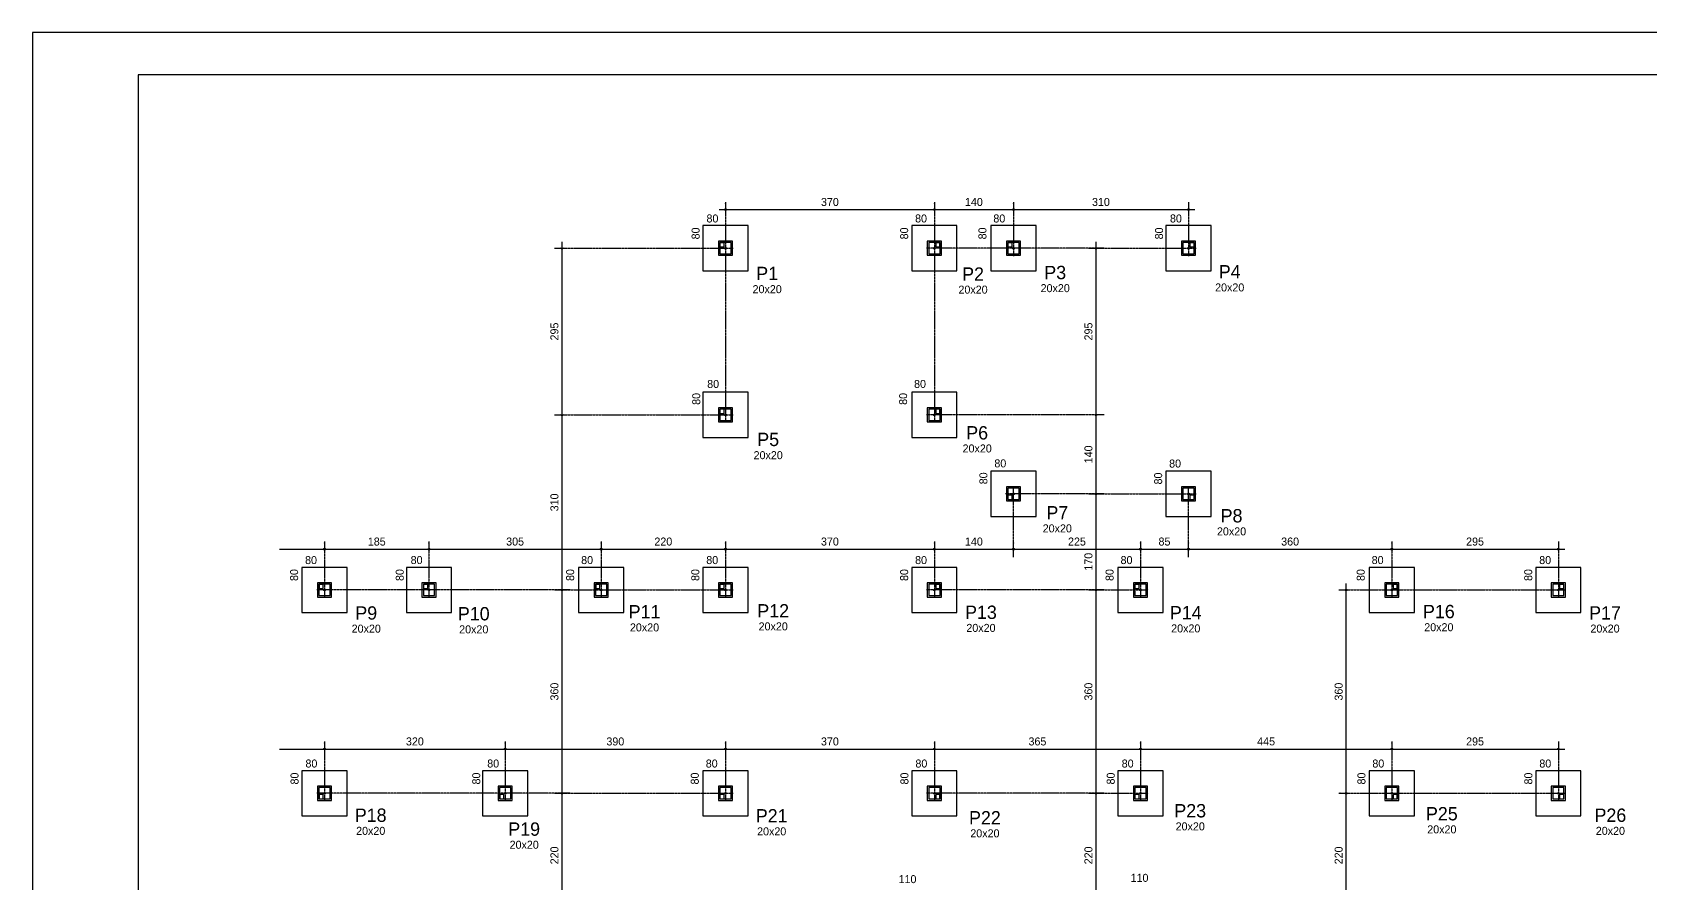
# Model space of a CAD drawing. Extents: x -8959 to 10104, y 7473 to 11928.
# Drawn here: x 5649 to 8515, y 9116 to 10623 of the extents above; entities that cross this region are included whole.
import ezdxf
from ezdxf.enums import TextEntityAlignment as Align

# ---------------------------------------------------------------- set-up
doc = ezdxf.new("R2010")
doc.units = 0
doc.header["$LTSCALE"] = 10
doc.header["$MEASUREMENT"] = 0
doc.linetypes.add('LT0', pattern=[0])
doc.linetypes.add('LT3', pattern=[0.264, 0.12, -0.048, 0.048, -0.048])
for name, color, linetype in [('COT-T', 1, 'LT0'), ('FUN-T', 8, 'LT0'), ('PIL-L', 2, 'LT0'), ('PIL-T', 4, 'LT0'), ('VIG-L', 7, 'LT0'), ('VIG-T', 8, 'LT0')]:
    doc.layers.add(name, color=color, linetype=linetype)

msp = doc.modelspace()

# ---------------------------------------------------------------- linework, layer by layer
at = {"layer": 'COT-T', "linetype": 'LT3'}
for p, q in [((6876.8, 10323.1), (6876.8, 10227.5)), ((6876.8, 10323.1), (6876.8, 9932.5)), ((7246.8, 10323.1), (7246.8, 10227.5)), ((7246.8, 10323.1), (7246.8, 9932.5)), ((7386.8, 10323.1), (7386.8, 10227.5)), ((7696.8, 10323.1), (7696.8, 10227.5)), ((6574.1, 10241.3), (6890.7, 10241.3)), ((7547.5, 10241.3), (7232.9, 10241.3)), ((7547.5, 10241.3), (7372.9, 10241.3)), ((7519.8, 10241.3), (7710.7, 10241.3)), ((6574.1, 9946.3), (6890.7, 9946.3)), ((7547.5, 9946.3), (7232.9, 9946.3)), ((7547.5, 9806.3), (7372.9, 9806.3)), ((7386.8, 9694.1), (7386.8, 9820.2)), ((7519.8, 9806.3), (7710.7, 9806.3)), ((7696.8, 9694.1), (7696.8, 9820.2)), ((6166.8, 9721.8), (6166.8, 9622.5)), ((6351.8, 9721.8), (6351.8, 9622.5)), ((6656.8, 9721.8), (6656.8, 9622.5)), ((6876.8, 9721.8), (6876.8, 9622.5)), ((7246.8, 9721.8), (7246.8, 9622.5)), ((7611.8, 9721.8), (7611.8, 9622.5)), ((8056.8, 9721.8), (8056.8, 9622.5)), ((8351.8, 9721.8), (8351.8, 9622.5)), ((6601.8, 9636.3), (6152.9, 9636.3)), ((6601.8, 9636.3), (6337.9, 9636.3)), ((6574.1, 9636.3), (6670.7, 9636.3)), ((6574.1, 9636.3), (6890.7, 9636.3)), ((7547.5, 9636.3), (7232.9, 9636.3)), ((7519.8, 9636.3), (7625.7, 9636.3)), ((7962.8, 9636.3), (8070.7, 9636.3)), ((7962.8, 9636.3), (8365.7, 9636.3)), ((6166.8, 9367.9), (6166.8, 9262.5)), ((6486.8, 9367.9), (6486.8, 9262.5)), ((6876.8, 9367.9), (6876.8, 9262.5)), ((7246.8, 9367.9), (7246.8, 9262.5)), ((7611.8, 9367.9), (7611.8, 9262.5)), ((8056.8, 9367.9), (8056.8, 9262.5)), ((8351.8, 9367.9), (8351.8, 9262.5)), ((6601.8, 9276.3), (6152.9, 9276.3)), ((6601.8, 9276.3), (6472.9, 9276.3)), ((6574.1, 9276.3), (6890.7, 9276.3)), ((7547.5, 9276.3), (7232.9, 9276.3)), ((7519.8, 9276.3), (7625.7, 9276.3)), ((7962.8, 9276.3), (8070.7, 9276.3)), ((7962.8, 9276.3), (8365.7, 9276.3))]:
    msp.add_line(p, q, dxfattribs=at)
at = {"layer": 'COT-T', "linetype": 'LT0'}
for p, q in [((6876.8, 10320.5), (6876.8, 10321)), ((6876.8, 10321), (6876.8, 10320.5)), ((7246.8, 10320.5), (7246.8, 10321)), ((7246.8, 10321), (7246.8, 10320.5)), ((7386.8, 10320.5), (7386.8, 10321)), ((7386.8, 10321), (7386.8, 10320.5)), ((7696.8, 10321), (7696.8, 10320.5)), ((6865.6, 10309.7), (7061.8, 10309.7)), ((7061.8, 10309.7), (7258.1, 10309.7)), ((7235.6, 10309.7), (7316.8, 10309.7)), ((7316.8, 10309.7), (7398.1, 10309.7)), ((7375.6, 10309.7), (7541.8, 10309.7)), ((7541.8, 10309.7), (7708.1, 10309.7)), ((6576.2, 10241.3), (6576.7, 10241.3)), ((6587.4, 10093.8), (6587.4, 10252.6)), ((7521.9, 10241.3), (7522.4, 10241.3)), ((7533.1, 10093.8), (7533.1, 10252.6)), ((6587.4, 9935.1), (6587.4, 10093.8)), ((7533.1, 9935.1), (7533.1, 10093.8)), ((6576.7, 9946.3), (6576.2, 9946.3)), ((6576.2, 9946.3), (6576.7, 9946.3)), ((6587.4, 9791.3), (6587.4, 9957.6)), ((7522.4, 9946.3), (7521.9, 9946.3)), ((7521.9, 9946.3), (7522.4, 9946.3)), ((7533.1, 9876.3), (7533.1, 9957.6)), ((7533.1, 9795.1), (7533.1, 9876.3)), ((7522.4, 9806.3), (7521.9, 9806.3)), ((7521.9, 9806.3), (7522.4, 9806.3)), ((7533.1, 9686.3), (7533.1, 9817.6)), ((6587.4, 9625.1), (6587.4, 9791.3)), ((6166.8, 9719.2), (6166.8, 9719.7)), ((6166.8, 9719.7), (6166.8, 9719.2)), ((6351.8, 9719.2), (6351.8, 9719.7)), ((6351.8, 9719.7), (6351.8, 9719.2)), ((6656.8, 9719.2), (6656.8, 9719.7)), ((6656.8, 9719.7), (6656.8, 9719.2)), ((6876.8, 9719.2), (6876.8, 9719.7)), ((6876.8, 9719.7), (6876.8, 9719.2)), ((7246.8, 9719.2), (7246.8, 9719.7)), ((7246.8, 9719.7), (7246.8, 9719.2)), ((7386.8, 9719.2), (7386.8, 9719.7)), ((7386.8, 9719.7), (7386.8, 9719.2)), ((7611.8, 9719.2), (7611.8, 9719.7)), ((7611.8, 9719.7), (7611.8, 9719.2)), ((7696.8, 9719.2), (7696.8, 9719.7)), ((7696.8, 9719.7), (7696.8, 9719.2)), ((8056.8, 9719.2), (8056.8, 9719.7)), ((8056.8, 9719.7), (8056.8, 9719.2)), ((8351.8, 9719.7), (8351.8, 9719.2)), ((6086.8, 9708.5), (6178.1, 9708.5)), ((6155.6, 9708.5), (6259.3, 9708.5)), ((6259.3, 9708.5), (6363.1, 9708.5)), ((6340.6, 9708.5), (6504.3, 9708.5)), ((6504.3, 9708.5), (6668.1, 9708.5)), ((6645.6, 9708.5), (6766.8, 9708.5)), ((6766.8, 9708.5), (6888.1, 9708.5)), ((6865.6, 9708.5), (7061.8, 9708.5)), ((7061.8, 9708.5), (7258.1, 9708.5)), ((7235.6, 9708.5), (7316.8, 9708.5)), ((7316.8, 9708.5), (7398.1, 9708.5)), ((7375.6, 9708.5), (7499.3, 9708.5)), ((7499.3, 9708.5), (7623.1, 9708.5)), ((7600.6, 9708.5), (7654.3, 9708.5)), ((7654.3, 9708.5), (7708.1, 9708.5)), ((7685.6, 9708.5), (7876.8, 9708.5)), ((7876.8, 9708.5), (8068.1, 9708.5)), ((8045.6, 9708.5), (8204.3, 9708.5)), ((8204.3, 9708.5), (8363.1, 9708.5)), ((7533.1, 9625.1), (7533.1, 9686.3)), ((6576.7, 9636.3), (6576.2, 9636.3)), ((6576.2, 9636.3), (6576.7, 9636.3)), ((6587.4, 9456.3), (6587.4, 9647.6)), ((7522.4, 9636.3), (7521.9, 9636.3)), ((7521.9, 9636.3), (7522.4, 9636.3)), ((7533.1, 9456.3), (7533.1, 9647.6)), ((7964.9, 9636.3), (7965.4, 9636.3)), ((7976.2, 9456.3), (7976.2, 9647.6)), ((6587.4, 9265.1), (6587.4, 9456.3)), ((7533.1, 9265.1), (7533.1, 9456.3)), ((7976.2, 9265.1), (7976.2, 9456.3)), ((6086.8, 9354.6), (6178.1, 9354.6)), ((6155.6, 9354.6), (6326.8, 9354.6)), ((6166.8, 9365.3), (6166.8, 9365.8)), ((6166.8, 9365.8), (6166.8, 9365.3)), ((6326.8, 9354.6), (6498.1, 9354.6)), ((6475.6, 9354.6), (6681.8, 9354.6)), ((6486.8, 9365.3), (6486.8, 9365.8)), ((6486.8, 9365.8), (6486.8, 9365.3)), ((6681.8, 9354.6), (6888.1, 9354.6)), ((6865.6, 9354.6), (7061.8, 9354.6)), ((6876.8, 9365.3), (6876.8, 9365.8)), ((6876.8, 9365.8), (6876.8, 9365.3)), ((7061.8, 9354.6), (7258.1, 9354.6)), ((7235.6, 9354.6), (7429.3, 9354.6)), ((7246.8, 9365.3), (7246.8, 9365.8)), ((7246.8, 9365.8), (7246.8, 9365.3)), ((7429.3, 9354.6), (7623.1, 9354.6)), ((7600.6, 9354.6), (7834.3, 9354.6)), ((7611.8, 9365.3), (7611.8, 9365.8)), ((7611.8, 9365.8), (7611.8, 9365.3)), ((7834.3, 9354.6), (8068.1, 9354.6)), ((8045.6, 9354.6), (8204.3, 9354.6)), ((8056.8, 9365.3), (8056.8, 9365.8)), ((8056.8, 9365.8), (8056.8, 9365.3)), ((8204.3, 9354.6), (8363.1, 9354.6)), ((8351.8, 9365.8), (8351.8, 9365.3)), ((6587.4, 9166.3), (6587.4, 9287.6)), ((7533.1, 9166.3), (7533.1, 9287.6)), ((7976.2, 9166.3), (7976.2, 9287.6)), ((6576.7, 9276.3), (6576.2, 9276.3)), ((6576.2, 9276.3), (6576.7, 9276.3)), ((7522.4, 9276.3), (7521.9, 9276.3)), ((7521.9, 9276.3), (7522.4, 9276.3)), ((7965.4, 9276.3), (7964.9, 9276.3)), ((7964.9, 9276.3), (7965.4, 9276.3)), ((6587.4, 9045.1), (6587.4, 9166.3)), ((7533.1, 9045.1), (7533.1, 9166.3)), ((7976.2, 9045.1), (7976.2, 9166.3))]:
    msp.add_line(p, q, dxfattribs=at)
at = {"layer": 'COT-T'}
for centre in [(6876.8, 10309.7), (6876.8, 10309.7), (7246.8, 10309.7), (7246.8, 10309.7), (7386.8, 10309.7), (7386.8, 10309.7), (7696.8, 10309.7), (6587.4, 10241.3), (6876.8, 10241.3), (6876.8, 10241.3), (7246.8, 10241.3), (7246.8, 10241.3), (7386.8, 10241.3), (7386.8, 10241.3), (7533.1, 10241.3), (7696.8, 10241.3), (7696.8, 10241.3), (6587.4, 9946.3), (6587.4, 9946.3), (6876.8, 9946.3), (6876.8, 9946.3), (7246.8, 9946.3), (7246.8, 9946.3), (7533.1, 9946.3), (7533.1, 9946.3), (7386.8, 9806.3), (7386.8, 9806.3), (7533.1, 9806.3), (7533.1, 9806.3), (7696.8, 9806.3), (7696.8, 9806.3), (6166.8, 9708.5), (6166.8, 9708.5), (6351.8, 9708.5), (6351.8, 9708.5), (6656.8, 9708.5), (6656.8, 9708.5), (6876.8, 9708.5), (6876.8, 9708.5), (7246.8, 9708.5), (7246.8, 9708.5), (7386.8, 9708.5), (7386.8, 9708.5), (7611.8, 9708.5), (7611.8, 9708.5), (7696.8, 9708.5), (7696.8, 9708.5), (8056.8, 9708.5), (8056.8, 9708.5), (8351.8, 9708.5), (6166.8, 9636.3), (6166.8, 9636.3), (6351.8, 9636.3), (6351.8, 9636.3), (6587.4, 9636.3), (6587.4, 9636.3), (6656.8, 9636.3), (6656.8, 9636.3), (6876.8, 9636.3), (6876.8, 9636.3), (7246.8, 9636.3), (7246.8, 9636.3), (7533.1, 9636.3), (7533.1, 9636.3), (7611.8, 9636.3), (7611.8, 9636.3), (7976.2, 9636.3), (8056.8, 9636.3), (8056.8, 9636.3), (8351.8, 9636.3), (8351.8, 9636.3), (6166.8, 9354.6), (6166.8, 9354.6), (6486.8, 9354.6), (6486.8, 9354.6), (6876.8, 9354.6), (6876.8, 9354.6), (7246.8, 9354.6), (7246.8, 9354.6), (7611.8, 9354.6), (7611.8, 9354.6), (8056.8, 9354.6), (8056.8, 9354.6), (8351.8, 9354.6), (6166.8, 9276.3), (6166.8, 9276.3), (6486.8, 9276.3), (6486.8, 9276.3), (6587.4, 9276.3), (6587.4, 9276.3), (6876.8, 9276.3), (6876.8, 9276.3), (7246.8, 9276.3), (7246.8, 9276.3), (7533.1, 9276.3), (7533.1, 9276.3), (7611.8, 9276.3), (7611.8, 9276.3), (7976.2, 9276.3), (7976.2, 9276.3), (8056.8, 9276.3), (8056.8, 9276.3), (8351.8, 9276.3), (8351.8, 9276.3)]:
    msp.add_circle(centre, 1.5, dxfattribs=at)
at = {"layer": 'FUN-T', "linetype": 'LT0'}
for p, q in [((6916.8, 10281.3), (6836.8, 10281.3)), ((6836.8, 10281.3), (6836.8, 10201.3)), ((6916.8, 10201.3), (6916.8, 10281.3)), ((7286.8, 10281.3), (7206.8, 10281.3)), ((7206.8, 10281.3), (7206.8, 10201.3)), ((7286.8, 10201.3), (7286.8, 10281.3)), ((7426.8, 10281.3), (7346.8, 10281.3)), ((7346.8, 10281.3), (7346.8, 10201.3)), ((7426.8, 10201.3), (7426.8, 10281.3)), ((7736.8, 10281.3), (7656.8, 10281.3)), ((7656.8, 10281.3), (7656.8, 10201.3)), ((7736.8, 10201.3), (7736.8, 10281.3)), ((6889.3, 10253.8), (6864.3, 10253.8)), ((6864.3, 10253.8), (6864.3, 10228.8)), ((6889.3, 10228.8), (6889.3, 10253.8)), ((7259.3, 10253.8), (7234.3, 10253.8)), ((7234.3, 10253.8), (7234.3, 10228.8)), ((7259.3, 10228.8), (7259.3, 10253.8)), ((7399.3, 10253.8), (7374.3, 10253.8)), ((7374.3, 10253.8), (7374.3, 10228.8)), ((7399.3, 10228.8), (7399.3, 10253.8)), ((7709.3, 10253.8), (7684.3, 10253.8)), ((7684.3, 10253.8), (7684.3, 10228.8)), ((7709.3, 10228.8), (7709.3, 10253.8)), ((6864.3, 10228.8), (6889.3, 10228.8)), ((7234.3, 10228.8), (7259.3, 10228.8)), ((7374.3, 10228.8), (7399.3, 10228.8)), ((7684.3, 10228.8), (7709.3, 10228.8)), ((6836.8, 10201.3), (6916.8, 10201.3)), ((7206.8, 10201.3), (7286.8, 10201.3)), ((7346.8, 10201.3), (7426.8, 10201.3)), ((7656.8, 10201.3), (7736.8, 10201.3)), ((6916.8, 9986.3), (6836.8, 9986.3)), ((6836.8, 9986.3), (6836.8, 9906.3)), ((6916.8, 9906.3), (6916.8, 9986.3)), ((7286.8, 9986.3), (7206.8, 9986.3)), ((7206.8, 9986.3), (7206.8, 9906.3)), ((7286.8, 9906.3), (7286.8, 9986.3)), ((6889.3, 9958.8), (6864.3, 9958.8)), ((6864.3, 9958.8), (6864.3, 9933.8)), ((6889.3, 9933.8), (6889.3, 9958.8)), ((7259.3, 9958.8), (7234.3, 9958.8)), ((7234.3, 9958.8), (7234.3, 9933.8)), ((7259.3, 9933.8), (7259.3, 9958.8)), ((6864.3, 9933.8), (6889.3, 9933.8)), ((7234.3, 9933.8), (7259.3, 9933.8)), ((6836.8, 9906.3), (6916.8, 9906.3)), ((7206.8, 9906.3), (7286.8, 9906.3)), ((7426.8, 9846.3), (7346.8, 9846.3)), ((7346.8, 9846.3), (7346.8, 9766.3)), ((7426.8, 9766.3), (7426.8, 9846.3)), ((7736.8, 9846.3), (7656.8, 9846.3)), ((7656.8, 9846.3), (7656.8, 9766.3)), ((7736.8, 9766.3), (7736.8, 9846.3)), ((7399.3, 9818.8), (7374.3, 9818.8)), ((7374.3, 9818.8), (7374.3, 9793.8)), ((7399.3, 9793.8), (7399.3, 9818.8)), ((7709.3, 9818.8), (7684.3, 9818.8)), ((7684.3, 9818.8), (7684.3, 9793.8)), ((7709.3, 9793.8), (7709.3, 9818.8)), ((7374.3, 9793.8), (7399.3, 9793.8)), ((7684.3, 9793.8), (7709.3, 9793.8)), ((7346.8, 9766.3), (7426.8, 9766.3)), ((7656.8, 9766.3), (7736.8, 9766.3)), ((6206.8, 9676.3), (6126.8, 9676.3)), ((6126.8, 9676.3), (6126.8, 9596.3)), ((6206.8, 9596.3), (6206.8, 9676.3)), ((6391.8, 9676.3), (6311.8, 9676.3)), ((6311.8, 9676.3), (6311.8, 9596.3)), ((6391.8, 9596.3), (6391.8, 9676.3)), ((6696.8, 9676.3), (6616.8, 9676.3)), ((6616.8, 9676.3), (6616.8, 9596.3)), ((6696.8, 9596.3), (6696.8, 9676.3)), ((6916.8, 9676.3), (6836.8, 9676.3)), ((6836.8, 9676.3), (6836.8, 9596.3)), ((6916.8, 9596.3), (6916.8, 9676.3)), ((7286.8, 9676.3), (7206.8, 9676.3)), ((7206.8, 9676.3), (7206.8, 9596.3)), ((7286.8, 9596.3), (7286.8, 9676.3)), ((7651.8, 9676.3), (7571.8, 9676.3)), ((7571.8, 9676.3), (7571.8, 9596.3)), ((7651.8, 9596.3), (7651.8, 9676.3)), ((8096.8, 9676.3), (8016.8, 9676.3)), ((8016.8, 9676.3), (8016.8, 9596.3)), ((8096.8, 9596.3), (8096.8, 9676.3)), ((8391.8, 9676.3), (8311.8, 9676.3)), ((8311.8, 9676.3), (8311.8, 9596.3)), ((8391.8, 9596.3), (8391.8, 9676.3)), ((6179.3, 9648.8), (6154.3, 9648.8)), ((6154.3, 9648.8), (6154.3, 9623.8)), ((6179.3, 9623.8), (6179.3, 9648.8)), ((6364.3, 9648.8), (6339.3, 9648.8)), ((6339.3, 9648.8), (6339.3, 9623.8)), ((6364.3, 9623.8), (6364.3, 9648.8)), ((6669.3, 9648.8), (6644.3, 9648.8)), ((6644.3, 9648.8), (6644.3, 9623.8)), ((6669.3, 9623.8), (6669.3, 9648.8)), ((6889.3, 9648.8), (6864.3, 9648.8)), ((6864.3, 9648.8), (6864.3, 9623.8)), ((6889.3, 9623.8), (6889.3, 9648.8)), ((7259.3, 9648.8), (7234.3, 9648.8)), ((7234.3, 9648.8), (7234.3, 9623.8)), ((7259.3, 9623.8), (7259.3, 9648.8)), ((7624.3, 9648.8), (7599.3, 9648.8)), ((7599.3, 9648.8), (7599.3, 9623.8)), ((7624.3, 9623.8), (7624.3, 9648.8)), ((8069.3, 9648.8), (8044.3, 9648.8)), ((8044.3, 9648.8), (8044.3, 9623.8)), ((8069.3, 9623.8), (8069.3, 9648.8)), ((8364.3, 9648.8), (8339.3, 9648.8)), ((8339.3, 9648.8), (8339.3, 9623.8)), ((8364.3, 9623.8), (8364.3, 9648.8)), ((6154.3, 9623.8), (6179.3, 9623.8)), ((6339.3, 9623.8), (6364.3, 9623.8)), ((6644.3, 9623.8), (6669.3, 9623.8)), ((6864.3, 9623.8), (6889.3, 9623.8)), ((7234.3, 9623.8), (7259.3, 9623.8)), ((7599.3, 9623.8), (7624.3, 9623.8)), ((8044.3, 9623.8), (8069.3, 9623.8)), ((8339.3, 9623.8), (8364.3, 9623.8)), ((6126.8, 9596.3), (6206.8, 9596.3)), ((6311.8, 9596.3), (6391.8, 9596.3)), ((6616.8, 9596.3), (6696.8, 9596.3)), ((6836.8, 9596.3), (6916.8, 9596.3)), ((7206.8, 9596.3), (7286.8, 9596.3)), ((7571.8, 9596.3), (7651.8, 9596.3)), ((8016.8, 9596.3), (8096.8, 9596.3)), ((8311.8, 9596.3), (8391.8, 9596.3)), ((6206.8, 9316.3), (6126.8, 9316.3)), ((6126.8, 9316.3), (6126.8, 9236.3)), ((6206.8, 9236.3), (6206.8, 9316.3)), ((6526.8, 9316.3), (6446.8, 9316.3)), ((6446.8, 9316.3), (6446.8, 9236.3)), ((6526.8, 9236.3), (6526.8, 9316.3)), ((6916.8, 9316.3), (6836.8, 9316.3)), ((6836.8, 9316.3), (6836.8, 9236.3)), ((6916.8, 9236.3), (6916.8, 9316.3)), ((7286.8, 9316.3), (7206.8, 9316.3)), ((7206.8, 9316.3), (7206.8, 9236.3)), ((7286.8, 9236.3), (7286.8, 9316.3)), ((7651.8, 9316.3), (7571.8, 9316.3)), ((7571.8, 9316.3), (7571.8, 9236.3)), ((7651.8, 9236.3), (7651.8, 9316.3)), ((8096.8, 9316.3), (8016.8, 9316.3)), ((8016.8, 9316.3), (8016.8, 9236.3)), ((8096.8, 9236.3), (8096.8, 9316.3)), ((8391.8, 9316.3), (8311.8, 9316.3)), ((8311.8, 9316.3), (8311.8, 9236.3)), ((8391.8, 9236.3), (8391.8, 9316.3)), ((6179.3, 9288.8), (6154.3, 9288.8)), ((6154.3, 9288.8), (6154.3, 9263.8)), ((6179.3, 9263.8), (6179.3, 9288.8)), ((6499.3, 9288.8), (6474.3, 9288.8)), ((6474.3, 9288.8), (6474.3, 9263.8)), ((6499.3, 9263.8), (6499.3, 9288.8)), ((6889.3, 9288.8), (6864.3, 9288.8)), ((6864.3, 9288.8), (6864.3, 9263.8)), ((6889.3, 9263.8), (6889.3, 9288.8)), ((7259.3, 9288.8), (7234.3, 9288.8)), ((7234.3, 9288.8), (7234.3, 9263.8)), ((7259.3, 9263.8), (7259.3, 9288.8)), ((7624.3, 9288.8), (7599.3, 9288.8)), ((7599.3, 9288.8), (7599.3, 9263.8)), ((7624.3, 9263.8), (7624.3, 9288.8)), ((8069.3, 9288.8), (8044.3, 9288.8)), ((8044.3, 9288.8), (8044.3, 9263.8)), ((8069.3, 9263.8), (8069.3, 9288.8)), ((8364.3, 9288.8), (8339.3, 9288.8)), ((8339.3, 9288.8), (8339.3, 9263.8)), ((8364.3, 9263.8), (8364.3, 9288.8)), ((6154.3, 9263.8), (6179.3, 9263.8)), ((6474.3, 9263.8), (6499.3, 9263.8)), ((6864.3, 9263.8), (6889.3, 9263.8)), ((7234.3, 9263.8), (7259.3, 9263.8)), ((7599.3, 9263.8), (7624.3, 9263.8)), ((8044.3, 9263.8), (8069.3, 9263.8)), ((8339.3, 9263.8), (8364.3, 9263.8)), ((6126.8, 9236.3), (6206.8, 9236.3)), ((6446.8, 9236.3), (6526.8, 9236.3)), ((6836.8, 9236.3), (6916.8, 9236.3)), ((7206.8, 9236.3), (7286.8, 9236.3)), ((7571.8, 9236.3), (7651.8, 9236.3)), ((8016.8, 9236.3), (8096.8, 9236.3)), ((8311.8, 9236.3), (8391.8, 9236.3))]:
    msp.add_line(p, q, dxfattribs=at)
at = {"layer": 'PIL-T', "linetype": 'LT0'}
for p, q in [((6886.8, 10251.3), (6866.8, 10251.3)), ((6866.8, 10251.3), (6866.8, 10231.3)), ((6886.8, 10251.3), (6866.8, 10251.3)), ((6866.8, 10251.3), (6866.8, 10231.3)), ((6886.8, 10251.3), (6866.8, 10251.3)), ((6866.8, 10251.3), (6866.8, 10231.3)), ((6866.8, 10231.3), (6886.8, 10231.3)), ((6866.8, 10231.3), (6886.8, 10231.3)), ((6866.8, 10231.3), (6886.8, 10231.3)), ((6874.6, 10251.1), (6867.1, 10251.1)), ((6867.1, 10251.1), (6867.1, 10243.6)), ((6867.1, 10243.6), (6874.6, 10243.6)), ((6874.6, 10243.6), (6874.6, 10251.1)), ((6886.8, 10231.3), (6886.8, 10251.3)), ((6886.8, 10231.3), (6886.8, 10251.3)), ((6886.8, 10231.3), (6886.8, 10251.3)), ((7256.8, 10251.3), (7236.8, 10251.3)), ((7236.8, 10251.3), (7236.8, 10231.3)), ((7256.8, 10251.3), (7236.8, 10251.3)), ((7236.8, 10251.3), (7236.8, 10231.3)), ((7256.8, 10251.3), (7236.8, 10251.3)), ((7236.8, 10251.3), (7236.8, 10231.3)), ((7236.8, 10231.3), (7256.8, 10231.3)), ((7236.8, 10231.3), (7256.8, 10231.3)), ((7236.8, 10231.3), (7256.8, 10231.3)), ((7256.6, 10251.1), (7249.1, 10251.1)), ((7249.1, 10251.1), (7249.1, 10243.6)), ((7249.1, 10243.6), (7256.6, 10243.6)), ((7256.6, 10243.6), (7256.6, 10251.1)), ((7256.8, 10231.3), (7256.8, 10251.3)), ((7256.8, 10231.3), (7256.8, 10251.3)), ((7256.8, 10231.3), (7256.8, 10251.3)), ((7396.8, 10251.3), (7376.8, 10251.3)), ((7376.8, 10251.3), (7376.8, 10231.3)), ((7396.8, 10251.3), (7376.8, 10251.3)), ((7376.8, 10251.3), (7376.8, 10231.3)), ((7396.8, 10251.3), (7376.8, 10251.3)), ((7376.8, 10251.3), (7376.8, 10231.3)), ((7376.8, 10231.3), (7396.8, 10231.3)), ((7376.8, 10231.3), (7396.8, 10231.3)), ((7376.8, 10231.3), (7396.8, 10231.3)), ((7384.6, 10251.1), (7377.1, 10251.1)), ((7377.1, 10251.1), (7377.1, 10243.6)), ((7377.1, 10243.6), (7384.6, 10243.6)), ((7384.6, 10243.6), (7384.6, 10251.1)), ((7396.8, 10231.3), (7396.8, 10251.3)), ((7396.8, 10231.3), (7396.8, 10251.3)), ((7396.8, 10231.3), (7396.8, 10251.3)), ((7706.8, 10251.3), (7686.8, 10251.3)), ((7686.8, 10251.3), (7686.8, 10231.3)), ((7706.8, 10251.3), (7686.8, 10251.3)), ((7686.8, 10251.3), (7686.8, 10231.3)), ((7706.8, 10251.3), (7686.8, 10251.3)), ((7686.8, 10251.3), (7686.8, 10231.3)), ((7686.8, 10231.3), (7706.8, 10231.3)), ((7686.8, 10231.3), (7706.8, 10231.3)), ((7686.8, 10231.3), (7706.8, 10231.3)), ((7706.6, 10251.1), (7699.1, 10251.1)), ((7699.1, 10251.1), (7699.1, 10243.6)), ((7699.1, 10243.6), (7706.6, 10243.6)), ((7706.6, 10243.6), (7706.6, 10251.1)), ((7706.8, 10231.3), (7706.8, 10251.3)), ((7706.8, 10231.3), (7706.8, 10251.3)), ((7706.8, 10231.3), (7706.8, 10251.3)), ((6886.8, 9956.3), (6866.8, 9956.3)), ((6866.8, 9956.3), (6866.8, 9936.3)), ((6886.8, 9956.3), (6866.8, 9956.3)), ((6866.8, 9956.3), (6866.8, 9936.3)), ((6886.8, 9956.3), (6866.8, 9956.3)), ((6866.8, 9956.3), (6866.8, 9936.3)), ((6874.6, 9956.1), (6867.1, 9956.1)), ((6867.1, 9956.1), (6867.1, 9948.6)), ((6867.1, 9948.6), (6874.6, 9948.6)), ((6874.6, 9948.6), (6874.6, 9956.1)), ((6886.8, 9936.3), (6886.8, 9956.3)), ((6886.8, 9936.3), (6886.8, 9956.3)), ((6886.8, 9936.3), (6886.8, 9956.3)), ((7256.8, 9956.3), (7236.8, 9956.3)), ((7236.8, 9956.3), (7236.8, 9936.3)), ((7256.8, 9956.3), (7236.8, 9956.3)), ((7236.8, 9956.3), (7236.8, 9936.3)), ((7256.8, 9956.3), (7236.8, 9956.3)), ((7236.8, 9956.3), (7236.8, 9936.3)), ((7256.6, 9956.1), (7249.1, 9956.1)), ((7249.1, 9956.1), (7249.1, 9948.6)), ((7249.1, 9948.6), (7256.6, 9948.6)), ((7256.6, 9948.6), (7256.6, 9956.1)), ((7256.8, 9936.3), (7256.8, 9956.3)), ((7256.8, 9936.3), (7256.8, 9956.3)), ((7256.8, 9936.3), (7256.8, 9956.3)), ((6866.8, 9936.3), (6886.8, 9936.3)), ((6866.8, 9936.3), (6886.8, 9936.3)), ((6866.8, 9936.3), (6886.8, 9936.3)), ((7236.8, 9936.3), (7256.8, 9936.3)), ((7236.8, 9936.3), (7256.8, 9936.3)), ((7236.8, 9936.3), (7256.8, 9936.3)), ((7396.8, 9816.3), (7376.8, 9816.3)), ((7376.8, 9816.3), (7376.8, 9796.3)), ((7396.8, 9816.3), (7376.8, 9816.3)), ((7376.8, 9816.3), (7376.8, 9796.3)), ((7396.8, 9816.3), (7376.8, 9816.3)), ((7376.8, 9816.3), (7376.8, 9796.3)), ((7384.6, 9804.1), (7377.1, 9804.1)), ((7377.1, 9804.1), (7377.1, 9796.6)), ((7384.6, 9796.6), (7384.6, 9804.1)), ((7396.8, 9796.3), (7396.8, 9816.3)), ((7396.8, 9796.3), (7396.8, 9816.3)), ((7396.8, 9796.3), (7396.8, 9816.3)), ((7706.8, 9816.3), (7686.8, 9816.3)), ((7686.8, 9816.3), (7686.8, 9796.3)), ((7706.8, 9816.3), (7686.8, 9816.3)), ((7686.8, 9816.3), (7686.8, 9796.3)), ((7706.8, 9816.3), (7686.8, 9816.3)), ((7686.8, 9816.3), (7686.8, 9796.3)), ((7706.6, 9804.1), (7699.1, 9804.1)), ((7699.1, 9804.1), (7699.1, 9796.6)), ((7706.6, 9796.6), (7706.6, 9804.1)), ((7706.8, 9796.3), (7706.8, 9816.3)), ((7706.8, 9796.3), (7706.8, 9816.3)), ((7706.8, 9796.3), (7706.8, 9816.3)), ((7376.8, 9796.3), (7396.8, 9796.3)), ((7376.8, 9796.3), (7396.8, 9796.3)), ((7376.8, 9796.3), (7396.8, 9796.3)), ((7377.1, 9796.6), (7384.6, 9796.6)), ((7686.8, 9796.3), (7706.8, 9796.3)), ((7686.8, 9796.3), (7706.8, 9796.3)), ((7686.8, 9796.3), (7706.8, 9796.3)), ((7699.1, 9796.6), (7706.6, 9796.6)), ((6176.8, 9646.3), (6156.8, 9646.3)), ((6156.8, 9646.3), (6156.8, 9626.3)), ((6176.8, 9646.3), (6156.8, 9646.3)), ((6156.8, 9646.3), (6156.8, 9626.3)), ((6176.8, 9646.3), (6156.8, 9646.3)), ((6156.8, 9646.3), (6156.8, 9626.3)), ((6164.6, 9646.1), (6157.1, 9646.1)), ((6157.1, 9646.1), (6157.1, 9638.6)), ((6157.1, 9638.6), (6164.6, 9638.6)), ((6164.6, 9638.6), (6164.6, 9646.1)), ((6176.8, 9626.3), (6176.8, 9646.3)), ((6176.8, 9626.3), (6176.8, 9646.3)), ((6176.8, 9626.3), (6176.8, 9646.3)), ((6361.8, 9646.3), (6341.8, 9646.3)), ((6341.8, 9646.3), (6341.8, 9626.3)), ((6361.8, 9646.3), (6341.8, 9646.3)), ((6341.8, 9646.3), (6341.8, 9626.3)), ((6361.8, 9646.3), (6341.8, 9646.3)), ((6341.8, 9646.3), (6341.8, 9626.3)), ((6349.6, 9646.1), (6342.1, 9646.1)), ((6342.1, 9646.1), (6342.1, 9638.6)), ((6342.1, 9638.6), (6349.6, 9638.6)), ((6349.6, 9638.6), (6349.6, 9646.1)), ((6361.8, 9626.3), (6361.8, 9646.3)), ((6361.8, 9626.3), (6361.8, 9646.3)), ((6361.8, 9626.3), (6361.8, 9646.3)), ((6666.8, 9646.3), (6646.8, 9646.3)), ((6646.8, 9646.3), (6646.8, 9626.3)), ((6666.8, 9646.3), (6646.8, 9646.3)), ((6646.8, 9646.3), (6646.8, 9626.3)), ((6666.8, 9646.3), (6646.8, 9646.3)), ((6646.8, 9646.3), (6646.8, 9626.3)), ((6654.6, 9646.1), (6647.1, 9646.1)), ((6647.1, 9646.1), (6647.1, 9638.6)), ((6647.1, 9638.6), (6654.6, 9638.6)), ((6654.6, 9638.6), (6654.6, 9646.1)), ((6666.8, 9626.3), (6666.8, 9646.3)), ((6666.8, 9626.3), (6666.8, 9646.3)), ((6666.8, 9626.3), (6666.8, 9646.3)), ((6886.8, 9646.3), (6866.8, 9646.3)), ((6866.8, 9646.3), (6866.8, 9626.3)), ((6886.8, 9646.3), (6866.8, 9646.3)), ((6866.8, 9646.3), (6866.8, 9626.3)), ((6886.8, 9646.3), (6866.8, 9646.3)), ((6866.8, 9646.3), (6866.8, 9626.3)), ((6874.6, 9646.1), (6867.1, 9646.1)), ((6867.1, 9646.1), (6867.1, 9638.6)), ((6867.1, 9638.6), (6874.6, 9638.6)), ((6874.6, 9638.6), (6874.6, 9646.1)), ((6886.8, 9626.3), (6886.8, 9646.3)), ((6886.8, 9626.3), (6886.8, 9646.3)), ((6886.8, 9626.3), (6886.8, 9646.3)), ((7256.8, 9646.3), (7236.8, 9646.3)), ((7236.8, 9646.3), (7236.8, 9626.3)), ((7256.8, 9646.3), (7236.8, 9646.3)), ((7236.8, 9646.3), (7236.8, 9626.3)), ((7256.8, 9646.3), (7236.8, 9646.3)), ((7236.8, 9646.3), (7236.8, 9626.3)), ((7256.6, 9646.1), (7249.1, 9646.1)), ((7249.1, 9646.1), (7249.1, 9638.6)), ((7249.1, 9638.6), (7256.6, 9638.6)), ((7256.6, 9638.6), (7256.6, 9646.1)), ((7256.8, 9626.3), (7256.8, 9646.3)), ((7256.8, 9626.3), (7256.8, 9646.3)), ((7256.8, 9626.3), (7256.8, 9646.3)), ((7621.8, 9646.3), (7601.8, 9646.3)), ((7601.8, 9646.3), (7601.8, 9626.3)), ((7621.8, 9646.3), (7601.8, 9646.3)), ((7601.8, 9646.3), (7601.8, 9626.3)), ((7621.8, 9646.3), (7601.8, 9646.3)), ((7601.8, 9646.3), (7601.8, 9626.3)), ((7609.6, 9646.1), (7602.1, 9646.1)), ((7602.1, 9646.1), (7602.1, 9638.6)), ((7602.1, 9638.6), (7609.6, 9638.6)), ((7609.6, 9638.6), (7609.6, 9646.1)), ((7621.8, 9626.3), (7621.8, 9646.3)), ((7621.8, 9626.3), (7621.8, 9646.3)), ((7621.8, 9626.3), (7621.8, 9646.3)), ((8066.8, 9646.3), (8046.8, 9646.3)), ((8046.8, 9646.3), (8046.8, 9626.3)), ((8066.8, 9646.3), (8046.8, 9646.3)), ((8046.8, 9646.3), (8046.8, 9626.3)), ((8066.8, 9646.3), (8046.8, 9646.3)), ((8046.8, 9646.3), (8046.8, 9626.3)), ((8066.6, 9646.1), (8059.1, 9646.1)), ((8059.1, 9646.1), (8059.1, 9638.6)), ((8059.1, 9638.6), (8066.6, 9638.6)), ((8066.6, 9638.6), (8066.6, 9646.1)), ((8066.8, 9626.3), (8066.8, 9646.3)), ((8066.8, 9626.3), (8066.8, 9646.3)), ((8066.8, 9626.3), (8066.8, 9646.3)), ((8361.8, 9646.3), (8341.8, 9646.3)), ((8341.8, 9646.3), (8341.8, 9626.3)), ((8361.8, 9646.3), (8341.8, 9646.3)), ((8341.8, 9646.3), (8341.8, 9626.3)), ((8361.8, 9646.3), (8341.8, 9646.3)), ((8341.8, 9646.3), (8341.8, 9626.3)), ((8361.6, 9646.1), (8354.1, 9646.1)), ((8354.1, 9646.1), (8354.1, 9638.6)), ((8354.1, 9638.6), (8361.6, 9638.6)), ((8361.6, 9638.6), (8361.6, 9646.1)), ((8361.8, 9626.3), (8361.8, 9646.3)), ((8361.8, 9626.3), (8361.8, 9646.3)), ((8361.8, 9626.3), (8361.8, 9646.3)), ((6156.8, 9626.3), (6176.8, 9626.3)), ((6156.8, 9626.3), (6176.8, 9626.3)), ((6156.8, 9626.3), (6176.8, 9626.3)), ((6341.8, 9626.3), (6361.8, 9626.3)), ((6341.8, 9626.3), (6361.8, 9626.3)), ((6341.8, 9626.3), (6361.8, 9626.3)), ((6646.8, 9626.3), (6666.8, 9626.3)), ((6646.8, 9626.3), (6666.8, 9626.3)), ((6646.8, 9626.3), (6666.8, 9626.3)), ((6866.8, 9626.3), (6886.8, 9626.3)), ((6866.8, 9626.3), (6886.8, 9626.3)), ((6866.8, 9626.3), (6886.8, 9626.3)), ((7236.8, 9626.3), (7256.8, 9626.3)), ((7236.8, 9626.3), (7256.8, 9626.3)), ((7236.8, 9626.3), (7256.8, 9626.3)), ((7601.8, 9626.3), (7621.8, 9626.3)), ((7601.8, 9626.3), (7621.8, 9626.3)), ((7601.8, 9626.3), (7621.8, 9626.3)), ((8046.8, 9626.3), (8066.8, 9626.3)), ((8046.8, 9626.3), (8066.8, 9626.3)), ((8046.8, 9626.3), (8066.8, 9626.3)), ((8341.8, 9626.3), (8361.8, 9626.3)), ((8341.8, 9626.3), (8361.8, 9626.3)), ((8341.8, 9626.3), (8361.8, 9626.3)), ((6176.8, 9286.3), (6156.8, 9286.3)), ((6156.8, 9286.3), (6156.8, 9266.3)), ((6176.8, 9286.3), (6156.8, 9286.3)), ((6156.8, 9286.3), (6156.8, 9266.3)), ((6176.8, 9286.3), (6156.8, 9286.3)), ((6156.8, 9286.3), (6156.8, 9266.3)), ((6176.8, 9266.3), (6176.8, 9286.3)), ((6176.8, 9266.3), (6176.8, 9286.3)), ((6176.8, 9266.3), (6176.8, 9286.3)), ((6496.8, 9286.3), (6476.8, 9286.3)), ((6476.8, 9286.3), (6476.8, 9266.3)), ((6496.8, 9286.3), (6476.8, 9286.3)), ((6476.8, 9286.3), (6476.8, 9266.3)), ((6496.8, 9286.3), (6476.8, 9286.3)), ((6476.8, 9286.3), (6476.8, 9266.3)), ((6496.8, 9266.3), (6496.8, 9286.3)), ((6496.8, 9266.3), (6496.8, 9286.3)), ((6496.8, 9266.3), (6496.8, 9286.3)), ((6886.8, 9286.3), (6866.8, 9286.3)), ((6866.8, 9286.3), (6866.8, 9266.3)), ((6886.8, 9286.3), (6866.8, 9286.3)), ((6866.8, 9286.3), (6866.8, 9266.3)), ((6886.8, 9286.3), (6866.8, 9286.3)), ((6866.8, 9286.3), (6866.8, 9266.3)), ((6886.8, 9266.3), (6886.8, 9286.3)), ((6886.8, 9266.3), (6886.8, 9286.3)), ((6886.8, 9266.3), (6886.8, 9286.3)), ((7256.8, 9286.3), (7236.8, 9286.3)), ((7236.8, 9286.3), (7236.8, 9266.3)), ((7256.8, 9286.3), (7236.8, 9286.3)), ((7236.8, 9286.3), (7236.8, 9266.3)), ((7256.8, 9286.3), (7236.8, 9286.3)), ((7236.8, 9286.3), (7236.8, 9266.3)), ((7256.8, 9266.3), (7256.8, 9286.3)), ((7256.8, 9266.3), (7256.8, 9286.3)), ((7256.8, 9266.3), (7256.8, 9286.3)), ((7621.8, 9286.3), (7601.8, 9286.3)), ((7601.8, 9286.3), (7601.8, 9266.3)), ((7621.8, 9286.3), (7601.8, 9286.3)), ((7601.8, 9286.3), (7601.8, 9266.3)), ((7621.8, 9286.3), (7601.8, 9286.3)), ((7601.8, 9286.3), (7601.8, 9266.3)), ((7621.8, 9266.3), (7621.8, 9286.3)), ((7621.8, 9266.3), (7621.8, 9286.3)), ((7621.8, 9266.3), (7621.8, 9286.3)), ((8066.8, 9286.3), (8046.8, 9286.3)), ((8046.8, 9286.3), (8046.8, 9266.3)), ((8066.8, 9286.3), (8046.8, 9286.3)), ((8046.8, 9286.3), (8046.8, 9266.3)), ((8066.8, 9286.3), (8046.8, 9286.3)), ((8046.8, 9286.3), (8046.8, 9266.3)), ((8066.8, 9266.3), (8066.8, 9286.3)), ((8066.8, 9266.3), (8066.8, 9286.3)), ((8066.8, 9266.3), (8066.8, 9286.3)), ((8361.8, 9286.3), (8341.8, 9286.3)), ((8341.8, 9286.3), (8341.8, 9266.3)), ((8361.8, 9286.3), (8341.8, 9286.3)), ((8341.8, 9286.3), (8341.8, 9266.3)), ((8361.8, 9286.3), (8341.8, 9286.3)), ((8341.8, 9286.3), (8341.8, 9266.3)), ((8361.8, 9266.3), (8361.8, 9286.3)), ((8361.8, 9266.3), (8361.8, 9286.3)), ((8361.8, 9266.3), (8361.8, 9286.3)), ((6156.8, 9266.3), (6176.8, 9266.3)), ((6156.8, 9266.3), (6176.8, 9266.3)), ((6156.8, 9266.3), (6176.8, 9266.3)), ((6164.6, 9274.1), (6157.1, 9274.1)), ((6157.1, 9274.1), (6157.1, 9266.6)), ((6157.1, 9266.6), (6164.6, 9266.6)), ((6164.6, 9266.6), (6164.6, 9274.1)), ((6476.8, 9266.3), (6496.8, 9266.3)), ((6476.8, 9266.3), (6496.8, 9266.3)), ((6476.8, 9266.3), (6496.8, 9266.3)), ((6484.6, 9274.1), (6477.1, 9274.1)), ((6477.1, 9274.1), (6477.1, 9266.6)), ((6477.1, 9266.6), (6484.6, 9266.6)), ((6484.6, 9266.6), (6484.6, 9274.1)), ((6866.8, 9266.3), (6886.8, 9266.3)), ((6866.8, 9266.3), (6886.8, 9266.3)), ((6866.8, 9266.3), (6886.8, 9266.3)), ((6874.6, 9274.1), (6867.1, 9274.1)), ((6867.1, 9274.1), (6867.1, 9266.6)), ((6867.1, 9266.6), (6874.6, 9266.6)), ((6874.6, 9266.6), (6874.6, 9274.1)), ((7236.8, 9266.3), (7256.8, 9266.3)), ((7236.8, 9266.3), (7256.8, 9266.3)), ((7236.8, 9266.3), (7256.8, 9266.3)), ((7256.6, 9274.1), (7249.1, 9274.1)), ((7249.1, 9274.1), (7249.1, 9266.6)), ((7249.1, 9266.6), (7256.6, 9266.6)), ((7256.6, 9266.6), (7256.6, 9274.1)), ((7601.8, 9266.3), (7621.8, 9266.3)), ((7601.8, 9266.3), (7621.8, 9266.3)), ((7601.8, 9266.3), (7621.8, 9266.3)), ((7609.6, 9274.1), (7602.1, 9274.1)), ((7602.1, 9274.1), (7602.1, 9266.6)), ((7602.1, 9266.6), (7609.6, 9266.6)), ((7609.6, 9266.6), (7609.6, 9274.1)), ((8046.8, 9266.3), (8066.8, 9266.3)), ((8046.8, 9266.3), (8066.8, 9266.3)), ((8046.8, 9266.3), (8066.8, 9266.3)), ((8066.6, 9274.1), (8059.1, 9274.1)), ((8059.1, 9274.1), (8059.1, 9266.6)), ((8059.1, 9266.6), (8066.6, 9266.6)), ((8066.6, 9266.6), (8066.6, 9274.1)), ((8341.8, 9266.3), (8361.8, 9266.3)), ((8341.8, 9266.3), (8361.8, 9266.3)), ((8341.8, 9266.3), (8361.8, 9266.3)), ((8361.6, 9274.1), (8354.1, 9274.1)), ((8354.1, 9274.1), (8354.1, 9266.6)), ((8354.1, 9266.6), (8361.6, 9266.6)), ((8361.6, 9266.6), (8361.6, 9274.1))]:
    msp.add_line(p, q, dxfattribs=at)
at = {"layer": 'VIG-T', "linetype": 'ByBlock'}
for p, q in [((5649.4, 10623.5), (5649.4, 7473.5)), ((10104.4, 10623.5), (5649.4, 10623.5)), ((5836.9, 10548.5), (5836.9, 7573.5)), ((10004.4, 10548.5), (5836.9, 10548.5))]:
    msp.add_line(p, q, dxfattribs=at)

# ---------------------------------------------------------------- texts
at = {"layer": 'COT-T'}
for s, p in [('370', (7061.8, 10323.2)), ('140', (7316.8, 10323.2)), ('310', (7541.8, 10323.2)), ('185', (6259.3, 9722)), ('305', (6504.3, 9722)), ('220', (6766.8, 9722)), ('370', (7061.8, 9722)), ('140', (7316.8, 9722)), ('225', (7499.3, 9722)), ('85', (7654.3, 9722)), ('360', (7876.8, 9722)), ('295', (8204.3, 9722)), ('320', (6326.8, 9368.1)), ('390', (6681.8, 9368.1)), ('370', (7061.8, 9368.1)), ('365', (7429.3, 9368.1)), ('445', (7834.3, 9368.1)), ('295', (8204.3, 9368.1))]:
    msp.add_text(s, height=14.18, dxfattribs=at).set_placement(p, align=Align.MIDDLE)
for s, p in [('295', (6573.9, 10093.8)), ('295', (7519.6, 10093.8)), ('140', (7519.6, 9876.3)), ('310', (6573.9, 9791.3)), ('170', (7519.6, 9686.3)), ('360', (6573.9, 9456.3)), ('360', (7519.6, 9456.3)), ('360', (7962.7, 9456.3)), ('220', (6573.9, 9166.3)), ('220', (7519.6, 9166.3)), ('220', (7962.7, 9166.3))]:
    msp.add_text(s, height=14.18, rotation=90, dxfattribs=at).set_placement(p, align=Align.MIDDLE)
at = {"layer": 'PIL-L'}
for s, height, p in [('P1', 23.62, (6950.7, 10196.6)), ('P2', 23.62, (7315.3, 10195.7)), ('P3', 23.62, (7460.8, 10198.3)), ('P4', 23.62, (7769.8, 10199.6)), ('20x20', 14.18, (6950.7, 10168.8)), ('20x20', 14.18, (7315.3, 10168)), ('20x20', 14.18, (7460.8, 10170.6)), ('20x20', 14.18, (7769.8, 10171.9)), ('P6', 23.62, (7322.6, 9914.5)), ('P5', 23.62, (6952.5, 9902.6)), ('20x20', 14.18, (7322.6, 9886.8)), ('20x20', 14.18, (6952.5, 9874.9)), ('P7', 23.62, (7464.5, 9773)), ('P8', 23.62, (7773.1, 9767.7)), ('20x20', 14.18, (7464.5, 9745.3)), ('20x20', 14.18, (7773.1, 9740)), ('P9', 23.62, (6240.7, 9595.5)), ('P10', 23.62, (6431.1, 9594.2)), ('P11', 23.62, (6733.5, 9597.7)), ('P12', 23.62, (6961.4, 9599.5)), ('P13', 23.62, (7329.3, 9596.8)), ('P14', 23.62, (7692, 9596)), ('P16', 23.62, (8140.2, 9598.1)), ('P17', 23.62, (8434.5, 9595.7)), ('20x20', 14.18, (6240.7, 9567.8)), ('20x20', 14.18, (6431.1, 9566.5)), ('20x20', 14.18, (6733.5, 9570)), ('20x20', 14.18, (6961.4, 9571.8)), ('20x20', 14.18, (7329.3, 9569.1)), ('20x20', 14.18, (7692, 9568.2)), ('20x20', 14.18, (8140.2, 9570.3)), ('20x20', 14.18, (8434.5, 9567.9)), ('P23', 23.62, (7699.9, 9245.4)), ('P18', 23.62, (6248.6, 9237.5)), ('P21', 23.62, (6958.7, 9236.6)), ('P22', 23.62, (7336.3, 9233.1)), ('P25', 23.62, (8145.5, 9240.1)), ('P26', 23.62, (8444, 9237.5)), ('20x20', 14.18, (6248.6, 9209.8)), ('P19', 23.62, (6520.4, 9212.9)), ('20x20', 14.18, (6958.7, 9208.9)), ('20x20', 14.18, (7336.3, 9205.4)), ('20x20', 14.18, (7699.9, 9217.7)), ('20x20', 14.18, (8145.5, 9212.4)), ('20x20', 14.18, (8444, 9209.8)), ('20x20', 14.18, (6520.4, 9185.2))]:
    msp.add_text(s, height=height, dxfattribs=at).set_placement(p, align=Align.MIDDLE)
at = {"layer": 'VIG-L'}
for s, p in [('80', (6853.8, 10294)), ('80', (7223.2, 10294)), ('80', (7361.8, 10294)), ('80', (7674.6, 10294)), ('80', (6855, 10001)), ('80', (7221.4, 10001)), ('80', (7363.6, 9860.4)), ('80', (7673.1, 9860.1)), ('80', (6142.9, 9689.2)), ('80', (6329.9, 9689.2)), ('80', (6631.8, 9689.2)), ('80', (6853.4, 9689.2)), ('80', (7223.2, 9689.2)), ('80', (7587.1, 9689.2)), ('80', (8031.8, 9689.2)), ('80', (8328.5, 9689.2)), ('80', (6143.6, 9329)), ('80', (6465.5, 9329)), ('80', (6852.5, 9329)), ('80', (7223.8, 9329)), ('80', (7589.1, 9329)), ('80', (8033, 9329)), ('80', (8328.7, 9329)), ('110', (7199.2, 9124.3)), ('110', (7610.1, 9126.6))]:
    msp.add_text(s, height=14.18, dxfattribs=at).set_placement(p, align=Align.MIDDLE)
for p in [(6823.9, 10267.5), (7193.3, 10267.5), (7331.9, 10267.5), (7644.7, 10267.5), (6825.1, 9974.5), (7191.4, 9974.5), (7333.6, 9833.9), (7643.1, 9833.6), (6112.9, 9662.7), (6300, 9662.7), (6601.8, 9662.7), (6823.4, 9662.7), (7193.3, 9662.7), (7557.1, 9662.7), (8001.8, 9662.7), (8298.5, 9662.7), (6113.7, 9302.4), (6435.5, 9302.4), (6822.5, 9302.4), (7193.8, 9302.4), (7559.1, 9302.4), (8003.1, 9302.4), (8298.7, 9302.4)]:
    msp.add_text('80', height=14.18, rotation=90, dxfattribs=at).set_placement(p, align=Align.MIDDLE)

doc.saveas('drawing.dxf')
